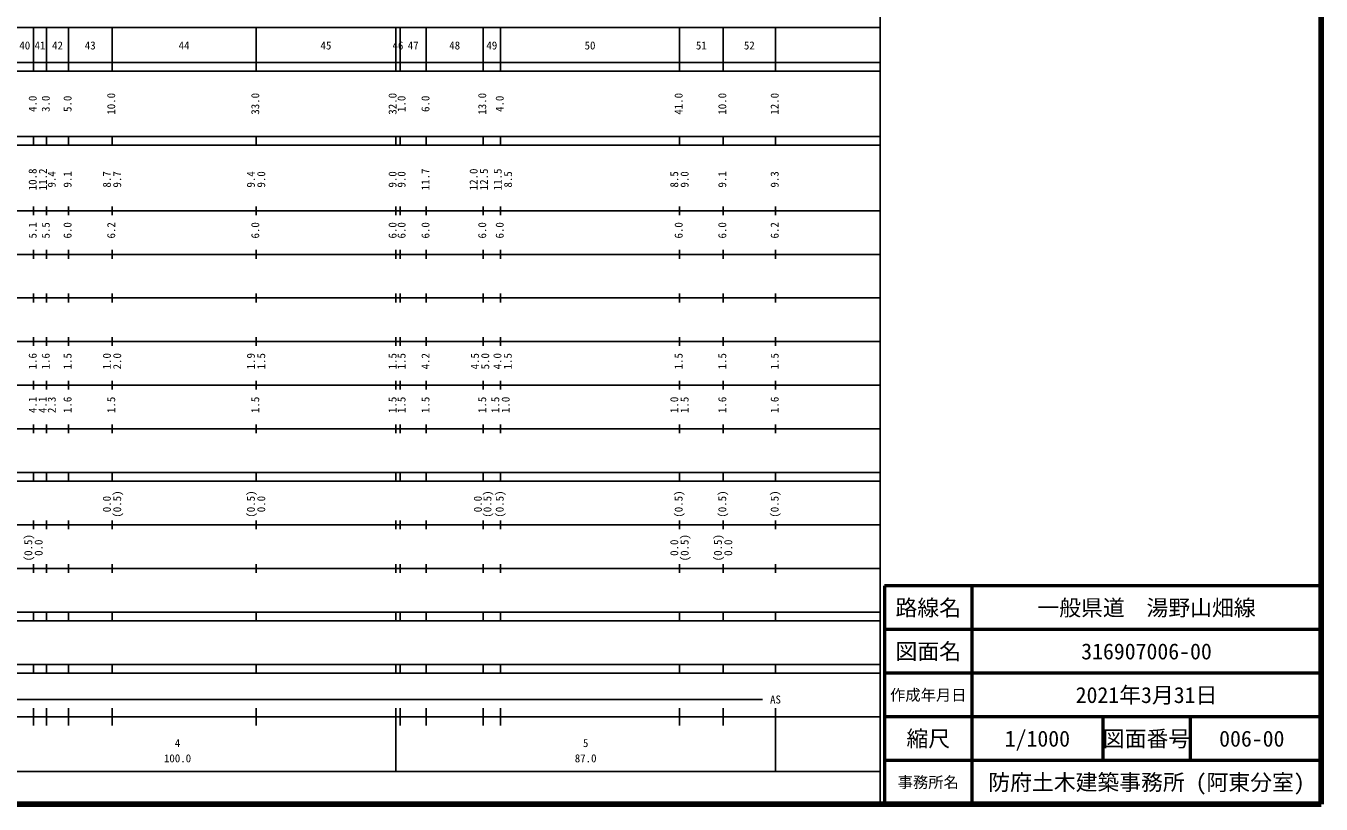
# Model space of a CAD drawing. Units: millimetres, scale not verified. Extents: x 40000 to 680000, y 20000 to 380000.
# Drawn here: x 383259 to 680000, y 20000 to 198357 of the extents above; entities that cross this region are included whole.
import ezdxf
from ezdxf.enums import TextEntityAlignment as Align

# ---------------------------------------------------------------- set-up
doc = ezdxf.new("R2010")
doc.units = ezdxf.units.MM
doc.header["$LTSCALE"] = 1000
for name, color, linetype, lineweight in [('M-TTL', 2, 'Continuous', 140), ('M-TTL-BAND', 7, 'Continuous', 25), ('M-TTL-FRAM', 2, 'Continuous', 50), ('M-TTL-LINE', 7, 'Continuous', 50)]:
    doc.layers.add(name, color=color, linetype=linetype, lineweight=lineweight)
doc.layers.add('M-TTL-TXT', color=7, linetype='Continuous')
doc.styles.add('ＭＳ ゴシック', font='')
doc.styles.get('ＭＳ ゴシック').set_extended_font_data('MS Gothic')

msp = doc.modelspace()

# ---------------------------------------------------------------- linework, layer by layer
at = {"layer": 'M-TTL'}
for p, q in [((680000, 20000), (680000, 380000)), ((40000, 20000), (680000, 20000))]:
    msp.add_line(p, q, dxfattribs=at)
at = {"layer": 'M-TTL-BAND'}
for p, q in [((579000, 20000), (579000, 370000)), ((68000, 198000), (579000, 198000)), ((385000, 188000), (385000, 198000)), ((388000, 188000), (388000, 198000)), ((393000, 188000), (393000, 198000)), ((403000, 188000), (403000, 198000)), ((436000, 188000), (436000, 198000)), ((468000, 188000), (468000, 198000)), ((469000, 188000), (469000, 198000)), ((475000, 188000), (475000, 198000)), ((488000, 188000), (488000, 198000)), ((492000, 188000), (492000, 198000)), ((533000, 188000), (533000, 198000)), ((543000, 188000), (543000, 198000)), ((555000, 188000), (555000, 198000)), ((40000, 190000), (579000, 190000)), ((40000, 188000), (579000, 188000)), ((40000, 173000), (579000, 173000)), ((385000, 171000), (385000, 173000)), ((388000, 171000), (388000, 173000)), ((393000, 171000), (393000, 173000)), ((403000, 171000), (403000, 173000)), ((436000, 171000), (436000, 173000)), ((468000, 171000), (468000, 173000)), ((469000, 171000), (469000, 173000)), ((475000, 171000), (475000, 173000)), ((488000, 171000), (488000, 173000)), ((492000, 171000), (492000, 173000)), ((533000, 171000), (533000, 173000)), ((543000, 171000), (543000, 173000)), ((555000, 171000), (555000, 173000)), ((40000, 171000), (579000, 171000)), ((40000, 156000), (579000, 156000)), ((385000, 155000), (385000, 157000)), ((388000, 155000), (388000, 157000)), ((393000, 155000), (393000, 157000)), ((403000, 155000), (403000, 157000)), ((436000, 155000), (436000, 157000)), ((468000, 155000), (468000, 157000)), ((469000, 155000), (469000, 157000)), ((475000, 155000), (475000, 157000)), ((488000, 155000), (488000, 157000)), ((492000, 155000), (492000, 157000)), ((533000, 155000), (533000, 157000)), ((543000, 155000), (543000, 157000)), ((555000, 155000), (555000, 157000)), ((46000, 146000), (579000, 146000)), ((385000, 145000), (385000, 147000)), ((388000, 145000), (388000, 147000)), ((393000, 145000), (393000, 147000)), ((403000, 145000), (403000, 147000)), ((436000, 145000), (436000, 147000)), ((468000, 145000), (468000, 147000)), ((469000, 145000), (469000, 147000)), ((475000, 145000), (475000, 147000)), ((488000, 145000), (488000, 147000)), ((492000, 145000), (492000, 147000)), ((533000, 145000), (533000, 147000)), ((543000, 145000), (543000, 147000)), ((555000, 145000), (555000, 147000)), ((385000, 135000), (385000, 137000)), ((388000, 135000), (388000, 137000)), ((393000, 135000), (393000, 137000)), ((403000, 135000), (403000, 137000)), ((436000, 135000), (436000, 137000)), ((468000, 135000), (468000, 137000)), ((469000, 135000), (469000, 137000)), ((475000, 135000), (475000, 137000)), ((488000, 135000), (488000, 137000)), ((492000, 135000), (492000, 137000)), ((533000, 135000), (533000, 137000)), ((543000, 135000), (543000, 137000)), ((555000, 135000), (555000, 137000)), ((52000, 136000), (579000, 136000)), ((46000, 126000), (579000, 126000)), ((385000, 125000), (385000, 127000)), ((388000, 125000), (388000, 127000)), ((393000, 125000), (393000, 127000)), ((403000, 125000), (403000, 127000)), ((436000, 125000), (436000, 127000)), ((468000, 125000), (468000, 127000)), ((469000, 125000), (469000, 127000)), ((475000, 125000), (475000, 127000)), ((488000, 125000), (488000, 127000)), ((492000, 125000), (492000, 127000)), ((533000, 125000), (533000, 127000)), ((543000, 125000), (543000, 127000)), ((555000, 125000), (555000, 127000)), ((52000, 116000), (579000, 116000)), ((385000, 115000), (385000, 117000)), ((388000, 115000), (388000, 117000)), ((393000, 115000), (393000, 117000)), ((403000, 115000), (403000, 117000)), ((436000, 115000), (436000, 117000)), ((468000, 115000), (468000, 117000)), ((469000, 115000), (469000, 117000)), ((475000, 115000), (475000, 117000)), ((488000, 115000), (488000, 117000)), ((492000, 115000), (492000, 117000)), ((533000, 115000), (533000, 117000)), ((543000, 115000), (543000, 117000)), ((555000, 115000), (555000, 117000)), ((385000, 105000), (385000, 107000)), ((388000, 105000), (388000, 107000)), ((393000, 105000), (393000, 107000)), ((403000, 105000), (403000, 107000)), ((436000, 105000), (436000, 107000)), ((468000, 105000), (468000, 107000)), ((469000, 105000), (469000, 107000)), ((475000, 105000), (475000, 107000)), ((488000, 105000), (488000, 107000)), ((492000, 105000), (492000, 107000)), ((533000, 105000), (533000, 107000)), ((543000, 105000), (543000, 107000)), ((555000, 105000), (555000, 107000)), ((46000, 106000), (579000, 106000)), ((40000, 96000), (579000, 96000)), ((385000, 94000), (385000, 96000)), ((388000, 94000), (388000, 96000)), ((393000, 94000), (393000, 96000)), ((403000, 94000), (403000, 96000)), ((436000, 94000), (436000, 96000)), ((468000, 94000), (468000, 96000)), ((469000, 94000), (469000, 96000)), ((475000, 94000), (475000, 96000)), ((488000, 94000), (488000, 96000)), ((492000, 94000), (492000, 96000)), ((533000, 94000), (533000, 96000)), ((543000, 94000), (543000, 96000)), ((555000, 94000), (555000, 96000)), ((40000, 94000), (579000, 94000)), ((49000, 84000), (579000, 84000)), ((385000, 83000), (385000, 85000)), ((388000, 83000), (388000, 85000)), ((393000, 83000), (393000, 85000)), ((403000, 83000), (403000, 85000)), ((436000, 83000), (436000, 85000)), ((468000, 83000), (468000, 85000)), ((469000, 83000), (469000, 85000)), ((475000, 83000), (475000, 85000)), ((488000, 83000), (488000, 85000)), ((492000, 83000), (492000, 85000)), ((533000, 83000), (533000, 85000)), ((543000, 83000), (543000, 85000)), ((555000, 83000), (555000, 85000)), ((385000, 73000), (385000, 75000)), ((388000, 73000), (388000, 75000)), ((393000, 73000), (393000, 75000)), ((403000, 73000), (403000, 75000)), ((436000, 73000), (436000, 75000)), ((468000, 73000), (468000, 75000)), ((469000, 73000), (469000, 75000)), ((475000, 73000), (475000, 75000)), ((488000, 73000), (488000, 75000)), ((492000, 73000), (492000, 75000)), ((533000, 73000), (533000, 75000)), ((543000, 73000), (543000, 75000)), ((555000, 73000), (555000, 75000)), ((40000, 74000), (579000, 74000)), ((40000, 64000), (579000, 64000)), ((385000, 62000), (385000, 64000)), ((388000, 62000), (388000, 64000)), ((393000, 62000), (393000, 64000)), ((403000, 62000), (403000, 64000)), ((436000, 62000), (436000, 64000)), ((468000, 62000), (468000, 64000)), ((469000, 62000), (469000, 64000)), ((475000, 62000), (475000, 64000)), ((488000, 62000), (488000, 64000)), ((492000, 62000), (492000, 64000)), ((533000, 62000), (533000, 64000)), ((543000, 62000), (543000, 64000)), ((555000, 62000), (555000, 64000)), ((40000, 62000), (579000, 62000)), ((40000, 52000), (579000, 52000)), ((385000, 50000), (385000, 52000)), ((388000, 50000), (388000, 52000)), ((393000, 50000), (393000, 52000)), ((403000, 50000), (403000, 52000)), ((436000, 50000), (436000, 52000)), ((468000, 50000), (468000, 52000)), ((469000, 50000), (469000, 52000)), ((475000, 50000), (475000, 52000)), ((488000, 50000), (488000, 52000)), ((492000, 50000), (492000, 52000)), ((533000, 50000), (533000, 52000)), ((543000, 50000), (543000, 52000)), ((555000, 50000), (555000, 52000)), ((40000, 50000), (579000, 50000)), ((71000, 44000), (552000, 44000)), ((385000, 38000), (385000, 42000)), ((388000, 38000), (388000, 42000)), ((393000, 38000), (393000, 42000)), ((403000, 38000), (403000, 42000)), ((436000, 38000), (436000, 42000)), ((468000, 27500), (468000, 42000)), ((469000, 38000), (469000, 42000)), ((475000, 38000), (475000, 42000)), ((488000, 38000), (488000, 42000)), ((492000, 38000), (492000, 42000)), ((533000, 38000), (533000, 42000)), ((543000, 38000), (543000, 42000)), ((555000, 27500), (555000, 42000)), ((40000, 40000), (579000, 40000)), ((68000, 27500), (579000, 27500))]:
    msp.add_line(p, q, dxfattribs=at)
at = {"layer": 'M-TTL-FRAM'}
for p, q in [((680000, 70000), (580000, 70000)), ((580000, 70000), (580000, 20000))]:
    msp.add_line(p, q, dxfattribs=at)
at = {"layer": 'M-TTL-LINE'}
for p, q in [((600000, 70000), (600000, 20000)), ((680000, 60000), (580000, 60000)), ((680000, 50000), (580000, 50000)), ((680000, 40000), (580000, 40000)), ((630000, 40000), (630000, 30000)), ((650000, 40000), (650000, 30000)), ((680000, 30000), (580000, 30000))]:
    msp.add_line(p, q, dxfattribs=at)

# ---------------------------------------------------------------- texts
at = {"layer": 'M-TTL-BAND', "style": 'ＭＳ ゴシック'}
for s, p in [('40', (383000, 192405)), ('41', (386500, 192405)), ('42', (390500, 192405)), ('43', (398000, 192405)), ('44', (419500, 192405)), ('45', (452000, 192405)), ('46', (468500, 192405)), ('47', (472000, 192405)), ('48', (481500, 192405)), ('49', (490000, 192405)), ('50', (512500, 192405)), ('51', (538000, 192405)), ('52', (549000, 192405)), ('AS', (555000, 42500)), ('4', (418000, 32523)), ('5', (511500, 32523)), ('100.0', (418000, 29033)), ('87.0', (511500, 29033))]:
    msp.add_text(s, height=1833, dxfattribs=at).set_placement(p, align=Align.BOTTOM_CENTER)
for s, p in [('4.0', (386262, 180500)), ('3.0', (389262, 180500)), ('5.0', (394262, 180500)), ('10.0', (404262, 180500)), ('33.0', (437262, 180500)), ('32.0', (468721, 180500)), ('1.0', (470781, 180500)), ('6.0', (476262, 180500)), ('13.0', (489262, 180500)), ('4.0', (493262, 180500)), ('41.0', (534262, 180500)), ('10.0', (544262, 180500)), ('12.0', (556262, 180500)), ('10.8', (386262, 163174)), ('11.2', (388614, 163174)), ('9.4', (390632, 163174)), ('9.1', (394262, 163174)), ('8.7', (403262, 163174)), ('9.7', (405632, 163174)), ('9.4', (436262, 163174)), ('9.0', (438632, 163174)), ('9.0', (468721, 163174)), ('9.0', (470781, 163174)), ('11.7', (476262, 163174)), ('12.0', (487292, 163174)), ('12.5', (489662, 163174)), ('11.5', (492814, 163174)), ('8.5', (495184, 163174)), ('8.5', (533262, 163174)), ('9.0', (535632, 163174)), ('9.1', (544262, 163174)), ('9.3', (556262, 163174)), ('5.1', (386262, 151500)), ('5.5', (389262, 151500)), ('6.0', (394262, 151500)), ('6.2', (404262, 151500)), ('6.0', (437262, 151500)), ('6.0', (468721, 151500)), ('6.0', (470781, 151500)), ('6.0', (476262, 151500)), ('6.0', (489262, 151500)), ('6.0', (493262, 151500)), ('6.0', (534262, 151500)), ('6.0', (544262, 151500)), ('6.2', (556262, 151500)), ('1.6', (386262, 121500)), ('1.6', (389262, 121500)), ('1.5', (394262, 121500)), ('1.0', (403262, 121500)), ('2.0', (405632, 121500)), ('1.9', (436262, 121500)), ('1.5', (438632, 121500)), ('1.5', (468721, 121500)), ('1.5', (470781, 121500)), ('4.2', (476262, 121500)), ('4.5', (487581, 121500)), ('5.0', (489951, 121500)), ('4.0', (492748, 121500)), ('1.5', (495118, 121500)), ('1.5', (534262, 121500)), ('1.5', (544262, 121500)), ('1.5', (556262, 121500)), ('4.1', (386262, 111500)), ('4.1', (388539, 111500)), ('2.3', (390632, 111500)), ('1.6', (394262, 111500)), ('1.5', (404262, 111500)), ('1.5', (437262, 111500)), ('1.5', (468721, 111500)), ('1.5', (470781, 111500)), ('1.5', (476262, 111500)), ('1.5', (489262, 111500)), ('1.5', (492262, 111500)), ('1.0', (494632, 111500)), ('1.0', (533262, 111500)), ('1.5', (535632, 111500)), ('1.6', (544262, 111500)), ('1.6', (556262, 111500)), ('0.0', (403262, 88764)), ('(0.5)', (405632, 88764)), ('(0.5)', (436262, 88764)), ('0.0', (438632, 88764)), ('0.0', (488262, 88764)), ('(0.5)', (490458, 88764)), ('(0.5)', (493262, 88764)), ('(0.5)', (534262, 88764)), ('(0.5)', (544262, 88764)), ('(0.5)', (556262, 88764)), ('(0.5)', (385262, 78764)), ('0.0', (387632, 78764)), ('0.0', (533262, 78764)), ('(0.5)', (535632, 78764)), ('(0.5)', (543262, 78764)), ('0.0', (545632, 78764))]:
    msp.add_text(s, height=1833, rotation=90, dxfattribs=at).set_placement(p, align=Align.BOTTOM_CENTER)
at = {"layer": 'M-TTL-TXT', "style": 'ＭＳ ゴシック'}
for s, height, p in [('路線名', 3666, (590000, 65000)), ('路線名', 3666, (590000, 65000)), ('一般県道\u3000湯野山畑線', 3666, (640000, 65000)), ('図面名', 3666, (590000, 55000)), ('図面名', 3666, (590000, 55000)), ('316907006-00', 3666, (640000, 55000)), ('作成年月日', 2566, (590000, 45000)), ('作成年月日', 2566, (590000, 45000)), ('2021年3月31日', 3666, (640000, 45000)), ('縮尺', 3666, (590000, 35000)), ('縮尺', 3666, (590000, 35000)), ('1/1000', 3666, (615000, 35000)), ('図面番号', 3666, (640000, 35000)), ('図面番号', 3666, (640000, 35000)), ('006-00', 3666, (664125, 35000)), ('防府土木建築事務所 (阿東分室)', 3666, (640000, 25000)), ('事務所名', 2566, (590000, 25000)), ('事務所名', 2566, (590000, 25000))]:
    msp.add_text(s, height=height, dxfattribs=at).set_placement(p, align=Align.MIDDLE_CENTER)

doc.saveas('drawing.dxf')
